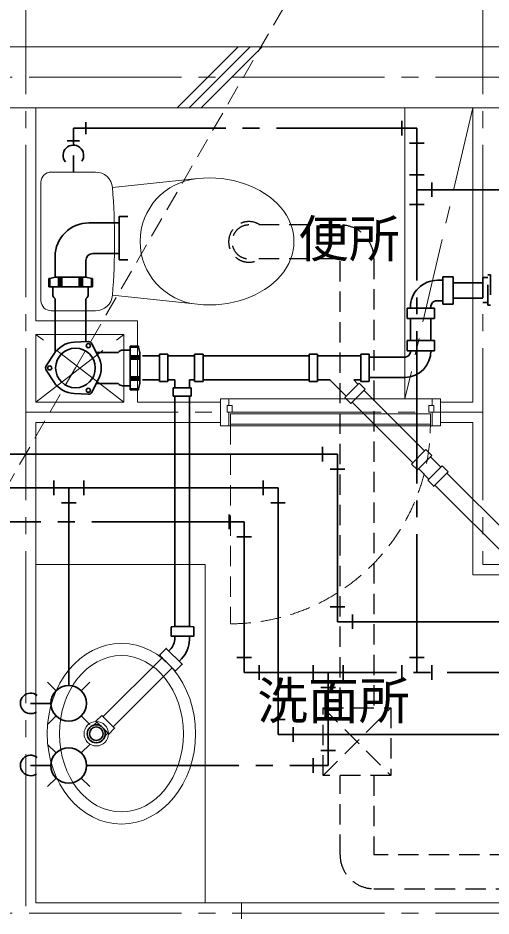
# Model space of a CAD drawing. Units: millimetres at full size, sheet at 1:50; details may follow other scales. Extents: x -9674 to 9699, y -6794 to 6791.
# Drawn here: x -1375 to 22, y 1109 to 3763 of the extents above; entities that cross this region are included whole.
import ezdxf
from ezdxf.enums import TextEntityAlignment as Align

# ---------------------------------------------------------------- set-up
doc = ezdxf.new("R2010")
doc.units = ezdxf.units.MM
doc.header["$LTSCALE"] = 50
for name, pattern in [('CHAIN1', [8, 5, -1, 1, -1]), ('CHAIN2', [12, 9, -1, 1, -1]), ('DASHED1', [1.8, 1.2, -0.6])]:
    doc.linetypes.add(name, pattern=pattern)
for name, color, linetype, lineweight in [('1-0_芯', 134, 'CHAIN2', 9), ('1-1_躯体', 134, 'Continuous', 9), ('1-2_間仕切', 134, 'Continuous', 9), ('1-3_建具', 134, 'Continuous', 9), ('1-4_仕上げ', 134, 'Continuous', 9), ('1-5_設備', 134, 'Continuous', 9), ('1-7_その他', 134, 'DASHED1', 9), ('1-8_ハッチ', 134, 'Continuous', 9), ('2-0_芯', 3, 'Continuous', 35), ('2-3_建具', 4, 'Continuous', 35), ('2-9_金物', 1, 'CHAIN2', 35), ('2-A_文字', 6, 'Continuous', 35), ('2-C', 2, 'DASHED1', 25)]:
    doc.layers.add(name, color=color, linetype=linetype, lineweight=lineweight)
doc.layers.add('1-A_文字', color=134, linetype='Continuous')
doc.styles.add('ＭＳ ゴシック', font='')
doc.styles.get('ＭＳ ゴシック').set_extended_font_data('MS Gothic')

msp = doc.modelspace()

# ---------------------------------------------------------------- linework, layer by layer
at = {"layer": '1-0_芯'}
for p, q in [((-1352.5, 4587.68), (-1352.5, 1117.68)), ((-2.5, 4587.68), (-2.5, 2147.68)), ((-8542.5, 3587.68), (8067.5, 3587.68)), ((-1352.5, 2597.68), (-2.5, 2597.68)), ((-2.5, 2147.68), (1897.5, 2147.68)), ((-8542.5, 1117.68), (8067.5, 1117.68))]:
    msp.add_line(p, q, dxfattribs=at)
at = {"layer": '1-1_躯体'}
for p, q in [((5857.5, 3677.68), (-6742.5, 3677.68)), ((-6742.5, 3497.68), (5857.5, 3497.68))]:
    msp.add_line(p, q, dxfattribs=at)
at = {"layer": '1-2_間仕切'}
for p, q in [((-1322.5, 3497.68), (-1322.5, 2867.68)), ((-32.5, 3497.68), (-32.5, 2627.68)), ((-1022.5, 2867.68), (-1322.5, 2867.68)), ((-1022.5, 2867.68), (-1022.5, 2627.68)), ((-1062.5, 2827.68), (-1322.5, 2827.68)), ((-1322.5, 2827.68), (-1322.5, 2627.68)), ((-1062.5, 2827.68), (-1062.5, 2627.68)), ((-1322.5, 2627.68), (-1062.5, 2627.68)), ((-1022.5, 2627.68), (-777.5, 2627.68)), ((-127.5, 2627.68), (-32.5, 2627.68)), ((-1322.5, 2567.68), (-1322.5, 1147.68)), ((-1322.5, 2567.68), (-777.5, 2567.68)), ((-152.5, 2557.68), (-752.5, 2557.68)), ((-127.5, 2567.68), (-32.5, 2567.68)), ((-32.5, 2567.68), (-32.5, 2117.68)), ((-32.5, 2117.68), (135.5, 2117.68)), ((-1322.5, 1147.68), (-715, 1147.68)), ((-715, 1100.18), (-715, 1147.68))]:
    msp.add_line(p, q, dxfattribs=at)
at = {"layer": '1-3_建具'}
for p, q in [((-777.5, 2557.68), (-777.5, 2637.68)), ((-752.5, 2637.68), (-777.5, 2637.68)), ((-752.5, 2637.68), (-152.5, 2637.68)), ((-752.5, 2637.68), (-752.5, 2617.68)), ((-127.5, 2637.68), (-152.5, 2637.68)), ((-152.5, 2637.68), (-152.5, 2617.68)), ((-127.5, 2557.68), (-127.5, 2637.68)), ((-757.5, 2597.68), (-757.5, 2617.68)), ((-757.5, 2617.68), (-742.5, 2617.68)), ((-742.5, 2617.68), (-742.5, 2597.68)), ((-162.5, 2597.68), (-162.5, 2617.68)), ((-162.5, 2617.68), (-147.5, 2617.68)), ((-742.5, 2597.68), (-757.5, 2597.68)), ((-752.5, 2597.68), (-752.5, 2557.68)), ((-747.5, 2592.68), (-747.5, 2562.68)), ((-157.5, 2592.68), (-747.5, 2592.68)), ((-157.5, 2562.68), (-157.5, 2592.68)), ((-152.5, 2597.68), (-152.5, 2557.68)), ((-752.5, 2557.68), (-777.5, 2557.68)), ((-747.5, 2562.68), (-157.5, 2562.68)), ((-127.5, 2557.68), (-152.5, 2557.68)), ((60, 1147.68), (-715, 1147.68))]:
    msp.add_line(p, q, dxfattribs=at)
at = {"layer": '1-3_建具', "linetype": 'DASHED1'}
msp.add_line((-747.5, 2562.68), (-747.5, 1972.68), dxfattribs=at)
at = {"layer": '1-3_建具'}
msp.add_lwpolyline([(-147.5, 2617.68), (-147.5, 2597.68), (-162.5, 2597.68)], dxfattribs=at)
at = {"layer": '1-3_建具', "linetype": 'DASHED1'}
msp.add_arc((-747.5, 2562.68), 590, 270, 0, dxfattribs=at)
at = {"layer": '1-4_仕上げ'}
msp.add_line((-232.5, 3497.68), (-232.5, 2637.68), dxfattribs=at)
at = {"layer": '1-5_設備'}
for p, q in [((-1277.5, 3307.68), (-1146.25, 3307.68)), ((-1307.5, 2927.68), (-1307.5, 3277.68)), ((-1096.41, 3261.68), (-845.35, 3288.33)), ((-1096.41, 2943.69), (-845.35, 2917.04)), ((-1277.5, 2897.68), (-1146.25, 2897.68))]:
    msp.add_line(p, q, dxfattribs=at)
msp.add_lwpolyline([(-1322.5, 2147.68), (-822.5, 2147.68), (-822.5, 1147.68)], dxfattribs=at)
msp.add_circle((-1144.26, 1647.68), 36, dxfattribs=at)
for centre, radius, start, end in [((-1277.5, 3277.68), 30, 90, 180), ((-1146.25, 3257.68), 50, 4.58408, 90), ((-828.23, 3102.68), 186.44, 95.269, 264.73099), ((-3079.44, 3102.68), 1989.39, 355.41591, 4.58408), ((-1277.5, 2927.68), 30, 180, 270), ((-1146.25, 2947.68), 50, 270, 355.41591)]:
    msp.add_arc(centre, radius, start, end, dxfattribs=at)
msp.add_ellipse((-810.31, 3102.68), major_axis=(250, 0), ratio=0.75, start_param=4.5717762, end_param=7.9945941, dxfattribs=at)
for major_axis, ratio in [((0, -267), 0.8202), ((0, -231), 0.7922)]:
    msp.add_ellipse((-1069.86, 1647.68), major_axis=major_axis, ratio=ratio, dxfattribs=at)
at = {"layer": '1-7_その他', "linetype": 'CHAIN1'}
for p, q in [((-32.5, 3497.68), (-232.5, 2637.68)), ((-1322.5, 2627.68), (-1062.5, 2827.68)), ((-1062.5, 2627.68), (-1322.5, 2827.68))]:
    msp.add_line(p, q, dxfattribs=at)
at = {"layer": '1-8_ハッチ'}
for p, q in [((-905.31, 3497.68), (-725.31, 3677.68)), ((-869.96, 3497.68), (-689.96, 3677.68)), ((-834.6, 3497.68), (-654.6, 3677.68))]:
    msp.add_line(p, q, dxfattribs=at)
at = {"layer": '2-0_芯'}
for p, q in [((-1165.73, 3157.6), (-1077, 3157.6)), ((-1265.73, 3057.6), (-1265.73, 2997.35)), ((-1154.73, 3066.6), (-1077, 3066.6)), ((-1174.73, 3046.6), (-1174.73, 2997.35)), ((-1077, 3048.25), (-1051.35, 3048.25)), ((-1281.73, 2993.35), (-1284.73, 2993.35)), ((-1284.73, 2993.35), (-1284.73, 2968.35)), ((-1265.73, 2997.35), (-1281.73, 2993.35)), ((-1281.73, 2993.35), (-1281.73, 2968.35)), ((-1265.73, 2997.35), (-1220.23, 2997.35)), ((-1255.98, 2997.35), (-1255.98, 2968.35)), ((-1250.98, 2997.35), (-1250.98, 2968.35)), ((-1245.98, 2997.35), (-1245.98, 2968.35)), ((-1174.73, 2997.35), (-1220.23, 2997.35)), ((-1194.48, 2997.35), (-1194.48, 2968.35)), ((-1189.48, 2997.35), (-1189.48, 2968.35)), ((-1184.48, 2997.35), (-1184.48, 2968.35)), ((-1174.73, 2997.35), (-1158.73, 2993.35)), ((-1158.73, 2993.35), (-1158.73, 2968.35)), ((-1158.73, 2993.35), (-1155.73, 2993.35)), ((-1155.73, 2993.35), (-1155.73, 2968.35)), ((-136.47, 2987.89), (-120.64, 2987.9)), ((-120.64, 2997.9), (-90.64, 2997.91)), ((-120.64, 2917.14), (-120.64, 2997.9)), ((-90.64, 2917.17), (-90.64, 2997.91)), ((-2.68, 2980.69), (-90.64, 2980.69)), ((-1220.23, 2968.35), (-1284.73, 2968.35)), ((-1272.73, 2968.35), (-1272.73, 2946.01)), ((-1220.23, 2968.35), (-1155.73, 2968.35)), ((-1167.73, 2968.35), (-1167.73, 2946.01)), ((-1265.73, 2775.2), (-1265.73, 2931.76)), ((-1174.73, 2806.19), (-1174.73, 2931.76)), ((-141.9, 2927.13), (-120.64, 2927.14)), ((-2.71, 2934.87), (-90.64, 2934.87)), ((-145.06, 2905.29), (-225.81, 2905.29)), ((-225.79, 2875.29), (-225.81, 2905.29)), ((-145.04, 2875.29), (-145.06, 2905.29)), ((-120.64, 2917.14), (-90.64, 2917.17)), ((-145.04, 2875.29), (-225.79, 2875.29)), ((-216.38, 2809.63), (-216.41, 2875.29)), ((-155.83, 2875.29), (-155.78, 2809.63)), ((-1209.12, 2804.61), (-1168.18, 2806.5)), ((-1156.97, 2800.03), (-1138.13, 2763.62)), ((-1044.3, 2728.69), (-1044.3, 2793.19)), ((-1019.3, 2793.19), (-1044.3, 2793.19)), ((-1019.3, 2790.19), (-1044.3, 2790.19)), ((-1019.3, 2790.19), (-1019.3, 2793.19)), ((-1015.3, 2774.19), (-1019.3, 2790.19)), ((-225.79, 2779.63), (-225.81, 2809.63)), ((-145.06, 2809.63), (-225.81, 2809.63)), ((-145.04, 2779.63), (-145.06, 2809.63)), ((-1291.73, 2735.16), (-1269.62, 2769.68)), ((-1143.6, 2774.19), (-1078.51, 2774.19)), ((-1044.3, 2781.19), (-1066.64, 2781.19)), ((-1015.3, 2764.44), (-1044.3, 2764.44)), ((-1015.3, 2774.19), (-1015.3, 2728.69)), ((-957.51, 2764.19), (-1007.71, 2764.19)), ((-957.51, 2688.19), (-957.51, 2769.19)), ((-932.51, 2769.19), (-957.51, 2769.19)), ((-932.51, 2688.19), (-932.51, 2769.19)), ((-853.72, 2764.19), (-932.51, 2764.19)), ((-853.72, 2688.19), (-853.72, 2769.19)), ((-828.72, 2769.19), (-853.72, 2769.19)), ((-828.72, 2688.19), (-828.72, 2769.19)), ((-515.66, 2764.19), (-828.72, 2764.19)), ((-515.66, 2688.19), (-515.66, 2769.19)), ((-490.66, 2769.19), (-515.66, 2769.19)), ((-490.66, 2688.19), (-490.66, 2769.19)), ((-363.33, 2764.19), (-490.66, 2764.19)), ((-363.33, 2688.19), (-363.33, 2769.19)), ((-230.62, 2760.58), (-338.33, 2760.58)), ((-145.04, 2779.63), (-225.79, 2779.63)), ((-1015.3, 2759.44), (-1044.3, 2759.44)), ((-1015.3, 2754.44), (-1044.3, 2754.44)), ((-1291.73, 2722.22), (-1269.62, 2687.7)), ((-1044.3, 2728.69), (-1044.3, 2664.19)), ((-1015.3, 2683.19), (-1015.3, 2728.69)), ((-1156.97, 2657.36), (-1138.13, 2693.76)), ((-1143.6, 2683.19), (-1080.89, 2683.19)), ((-1015.3, 2702.94), (-1044.3, 2702.94)), ((-1015.3, 2697.94), (-1044.3, 2697.94)), ((-1015.3, 2692.94), (-1044.3, 2692.94)), ((-1015.3, 2683.19), (-1019.3, 2667.19)), ((-957.51, 2693.19), (-1007.71, 2693.19)), ((-932.51, 2688.19), (-957.51, 2688.19)), ((-911.89, 2693.19), (-932.51, 2693.19)), ((-911.89, 2669.91), (-911.89, 2693.19)), ((-853.72, 2693.19), (-869.15, 2693.19)), ((-869.15, 2669.91), (-869.15, 2693.19)), ((-828.72, 2688.19), (-853.72, 2688.19)), ((-515.66, 2693.19), (-828.72, 2693.19)), ((-490.66, 2688.19), (-515.66, 2688.19)), ((-454.54, 2693.19), (-490.66, 2693.19)), ((-406.59, 2645.24), (-454.54, 2693.19)), ((-367.7, 2684.13), (-410.13, 2641.7)), ((-363.33, 2693.19), (-383.83, 2693.19)), ((-371.24, 2680.6), (-383.83, 2693.19)), ((-350.02, 2666.45), (-367.7, 2684.13)), ((-338.33, 2688.19), (-363.33, 2688.19)), ((-232.61, 2700.05), (-338.33, 2700.05)), ((-1044.3, 2676.19), (-1066.64, 2676.19)), ((-1019.3, 2667.19), (-1044.3, 2667.19)), ((-1019.3, 2664.19), (-1044.3, 2664.19)), ((-1019.3, 2667.19), (-1019.3, 2664.19)), ((-864.15, 2644.91), (-864.15, 2669.91)), ((-174.35, 2483.71), (-353.56, 2662.92)), ((-1168.18, 2650.89), (-1209.12, 2652.77)), ((-916.89, 2644.91), (-864.15, 2644.91)), ((-911.89, 1964.16), (-911.89, 2644.91)), ((-869.16, 1964.2), (-869.15, 2644.91)), ((-209.71, 2448.35), (-388.91, 2627.56)), ((-170.82, 2487.25), (-213.24, 2444.82)), ((-153.14, 2469.57), (-170.82, 2487.25)), ((-126.4, 2435.76), (-156.67, 2466.03)), ((-161.76, 2400.4), (-192.03, 2430.68)), ((-122.86, 2439.29), (-165.29, 2396.87)), ((-105.19, 2421.62), (-122.86, 2439.29)), ((849.64, 1459.71), (-108.72, 2418.08)), ((814.29, 1424.36), (-144.08, 2382.73)), ((-911.89, 1930.98), (-911.89, 1935.67)), ((-869.16, 1925.7), (-869.16, 1935.67)), ((-926.54, 1895.62), (-929.74, 1892.42)), ((-949.88, 1872.28), (-1124.02, 1698.15)), ((-892.59, 1869.13), (-899.52, 1862.2)), ((-919.69, 1842.03), (-1093.8, 1667.93)), ((-1145.07, 1684.56), (-1127.75, 1701.88)), ((-1090.06, 1664.2), (-1127.75, 1701.88)), ((-1149.97, 1674.08), (-1142.28, 1681.77)), ((-1107.39, 1646.87), (-1119.3, 1658.79)), ((-1117.86, 1641.98), (-1110.18, 1649.66)), ((-1107.39, 1646.87), (-1090.06, 1664.2))]:
    msp.add_line(p, q, dxfattribs=at)
at = {"layer": '2-0_芯', "linetype": 'DASHED1'}
for p, q in [((20.17, 3004.38), (20.11, 2914.38)), ((-2.66, 2996.39), (12.16, 2996.39)), ((-216.43, 2905.29), (-216.43, 2907.85)), ((-155.86, 2912.6), (-155.86, 2905.29)), ((12.11, 2914.39), (20.11, 2914.38)), ((-216.36, 2775.13), (-216.37, 2779.63))]:
    msp.add_line(p, q, dxfattribs=at)
at = {"layer": '2-0_芯'}
for points in [[(-1077, 3048.25), (-1077, 3175.96), (-1051.35, 3175.96)], [(-338.33, 2688.19), (-338.33, 2769.19), (-363.33, 2769.19)], [(-916.89, 2644.91), (-916.89, 2669.91), (-864.15, 2669.91)], [(-350.02, 2666.45), (-392.45, 2624.03), (-410.13, 2641.7)], [(-153.14, 2469.57), (-195.56, 2427.14), (-213.24, 2444.82)], [(-105.19, 2421.62), (-147.61, 2379.19), (-165.29, 2396.87)], [(-922.52, 1963.66), (-922.52, 1935.67), (-856.17, 1935.67), (-856.17, 1963.66)], [(-910.14, 1833.24), (-890.35, 1853.03), (-937.27, 1899.95), (-957.06, 1880.15)], [(-1133.16, 1672.64), (-1145.07, 1684.56), (-1127.75, 1701.88)], [(-1107.39, 1646.87), (-1090.06, 1664.2), (-1127.75, 1701.88)]]:
    msp.add_lwpolyline(points, dxfattribs=at)
at = {"layer": '2-0_芯', "linetype": 'DASHED1'}
for points in [[(12.11, 2914.39), (12.17, 3004.39), (20.17, 3004.38)], [(-2.66, 2996.39), (-2.71, 2922.39), (12.11, 2922.39)]]:
    msp.add_lwpolyline(points, dxfattribs=at)
at = {"layer": '2-0_芯'}
for centre, radius in [((-1205.62, 2728.69), 58.5), ((-1167.62, 2794.51), 6), ((-1281.62, 2728.69), 6), ((-1167.62, 2662.87), 6), ((-1144.26, 1647.68), 20)]:
    msp.add_circle(centre, radius, dxfattribs=at)
for centre, radius, start, end in [((-1165.73, 3057.6), 100, 90, 180), ((-1154.73, 3046.6), 20, 90, 180), ((-136.43, 2907.89), 80, 90.02797, 180.02797), ((-1257.73, 2946.01), 15, 180, 232.33), ((-1268.73, 2931.76), 3, 0, 52.33), ((-1171.73, 2931.76), 3, 127.67, 180), ((-1182.73, 2946.01), 15, 307.67, 0), ((-136.43, 2907.89), 20, 105.89543, 166.38424), ((-1205.62, 2728.69), 76, 92.637, 147.363), ((-1167.62, 2794.51), 12, 27.363, 92.637), ((-1205.62, 2728.69), 76, 332.637, 27.363), ((-1080.89, 2777.19), 3, 270, 322.33), ((-1066.64, 2766.19), 15, 90, 142.33), ((-235.76, 2779.99), 80, 272.25797, 0.0444), ((-235.76, 2779.99), 20, 284.89851, 345.93747), ((-1281.62, 2728.69), 12, 147.363, 212.637), ((-1205.62, 2728.69), 76, 212.637, 267.363), ((-1080.89, 2680.19), 3, 37.67, 90), ((-1066.64, 2691.19), 15, 217.67, 270), ((-1167.62, 2662.87), 12, 267.363, 332.637), ((-961.89, 1930.98), 50, 314.99907, 0), ((-949.16, 1925.7), 80, 315, 359.99907)]:
    msp.add_arc(centre, radius, start, end, dxfattribs=at)
for centre, major_axis in [((-889.35, 1963.66), (-33.17, 0)), ((-933.6, 1856.7), (23.46, -23.46))]:
    msp.add_ellipse(centre, major_axis=major_axis, ratio=0.020361, start_param=3.1415927, end_param=6.2831853, dxfattribs=at)
msp.add_ellipse((-1144.26, 1647.68), major_axis=(26.65, 0), ratio=0.999793, dxfattribs=at)
at = {"layer": '2-3_建具'}
for p, q in [((-476.14, 2452.74), (-476.14, 2495.94)), ((-431.85, 2474.34), (-1798.35, 2474.34)), ((-431.85, 1978.85), (-431.85, 2474.34)), ((-410.25, 2430.04), (-453.45, 2430.04)), ((-453.45, 2023.14), (-410.25, 2023.14)), ((-387.55, 2000.45), (-387.55, 1957.25)), ((-431.85, 1978.85), (685.3, 1978.85))]:
    msp.add_line(p, q, dxfattribs=at)
at = {"layer": '2-9_金物'}
for p, q in [((-1174.96, 3419.29), (-1174.96, 3455.29)), ((-241.49, 3458.89), (-241.49, 3415.69)), ((-1211.88, 3437.29), (-1211.88, 3387.38)), ((-1211.88, 3437.29), (-197.2, 3437.29)), ((-197.2, 3437.29), (-197.2, 1828.85)), ((-1193.88, 3400.38), (-1229.88, 3400.38)), ((-175.6, 3393), (-218.8, 3393)), ((-218.8, 3299.88), (-175.6, 3299.88)), ((-152.9, 3277.19), (-152.9, 3233.99)), ((731.69, 3255.59), (-197.2, 3255.59)), ((-218.8, 3211.29), (-175.6, 3211.29)), ((-751.73, 2252.74), (-751.73, 2295.94)), ((-707.43, 2274.34), (-3430.98, 2274.34)), ((-707.43, 2274.34), (-707.43, 1828.85)), ((-685.83, 2230.04), (-729.03, 2230.04)), ((-729.03, 1873.14), (-685.83, 1873.14)), ((-218.8, 1873.14), (-175.6, 1873.14)), ((-663.14, 1850.45), (-663.14, 1807.25)), ((-503.65, 1850.45), (-503.65, 1807.25)), ((-415.06, 1850.45), (-415.06, 1807.25)), ((-241.49, 1807.25), (-241.49, 1850.45)), ((-152.9, 1807.25), (-152.9, 1850.45)), ((-707.43, 1828.85), (2314.08, 1828.85)), ((-459.35, 1828.85), (-459.35, 1553.97)), ((-437.75, 1784.55), (-480.95, 1784.55)), ((-437.75, 1598.26), (-480.95, 1598.26)), ((-503.65, 1532.37), (-503.65, 1575.57)), ((-1173.02, 1553.97), (-459.35, 1553.97))]:
    msp.add_line(p, q, dxfattribs=at)
at = {"layer": '2-9_金物', "linetype": 'Continuous'}
for p, q in [((-1211.88, 3357.04), (-1211.88, 3307.68)), ((-1262.73, 1591.13), (-1287.95, 1616.35)), ((-1188.41, 1591.13), (-1163.19, 1616.35)), ((-1278.12, 1553.97), (-1337.96, 1553.97)), ((-1262.73, 1516.81), (-1287.95, 1491.59)), ((-1188.41, 1516.81), (-1163.19, 1491.59))]:
    msp.add_line(p, q, dxfattribs=at)
msp.add_circle((-1225.57, 1553.97), 52.55, dxfattribs=at)
for centre, start, end in [((-1211.88, 3357.04), 325.151, 219.51), ((-1337.96, 1553.97), 50.49, 304.849)]:
    msp.add_arc(centre, 30.34, start, end, dxfattribs=at)
at = {"layer": '2-A_文字'}
for p, q in [((-1269.87, 2395.94), (-1269.87, 2352.74)), ((-1181.28, 2395.94), (-1181.28, 2352.74)), ((-651.73, 2395.94), (-651.73, 2352.74)), ((-1938.48, 2374.34), (-607.43, 2374.34)), ((-1225.57, 1789.99), (-1225.57, 2374.34)), ((-607.43, 2374.34), (-607.43, 1645.83)), ((-1203.97, 2330.04), (-1247.17, 2330.04)), ((-585.83, 2330.04), (-629.03, 2330.04)), ((-1262.73, 1774.59), (-1287.95, 1799.81)), ((-1188.41, 1774.59), (-1163.19, 1799.81)), ((-1278.12, 1737.44), (-1337.96, 1737.44)), ((-1262.73, 1700.28), (-1287.95, 1675.06)), ((-1188.41, 1700.28), (-1163.19, 1675.06)), ((-629.03, 1690.13), (-585.83, 1690.13)), ((1233.64, 1645.83), (-607.43, 1645.83)), ((-563.14, 1667.43), (-563.14, 1624.23))]:
    msp.add_line(p, q, dxfattribs=at)
msp.add_circle((-1225.57, 1737.44), 52.55, dxfattribs=at)
msp.add_arc((-1337.96, 1737.44), 30.34, 50.49, 304.849, dxfattribs=at)
at = {"layer": '2-C', "color": 7, "lineweight": 9}
for q in [(-295.58, 4304.92), (-2115.66, 1152.46)]:
    msp.add_line((-1205.62, 2728.69), q, dxfattribs=at)
at = {"layer": '2-C'}
for p, q in [((-424.04, 3151.27), (-693.3, 3151.27)), ((-424.04, 3051.27), (-693.3, 3051.27)), ((-424.04, 1724.23), (-424.04, 3051.27)), ((-324.04, 3051.27), (-324.04, 1724.23)), ((-474.04, 1724.23), (-274.04, 1524.23)), ((-474.04, 1524.23), (-274.04, 1724.23)), ((-424.04, 1289.68), (-424.04, 1524.23)), ((-324.04, 1524.23), (-324.04, 1289.68)), ((977.78, 1289.68), (-324.04, 1289.68)), ((-324.04, 1189.68), (977.78, 1189.68))]:
    msp.add_line(p, q, dxfattribs=at)
msp.add_lwpolyline([(-474.04, 1724.23), (-274.04, 1724.23), (-274.04, 1524.23), (-474.04, 1524.23)], close=True, dxfattribs=at)
for centre, radius, start, end in [((-693.3, 3101.27), 60, 56.44269, 303.55731), ((-693.3, 3101.27), 50, 90, 270), ((-424.04, 3051.27), 100, 0, 90), ((-324.04, 1289.68), 100, 180, 270)]:
    msp.add_arc(centre, radius, start, end, dxfattribs=at)

# ---------------------------------------------------------------- texts
at = {"layer": '1-A_文字', "style": 'ＭＳ ゴシック'}
for s, p in [('便所', (-547.86, 3022.86)), ('洗面所', (-668.79, 1657.79))]:
    msp.add_text(s, height=110, dxfattribs=at).set_placement(p, align=Align.BOTTOM_LEFT)

doc.saveas('drawing.dxf')
